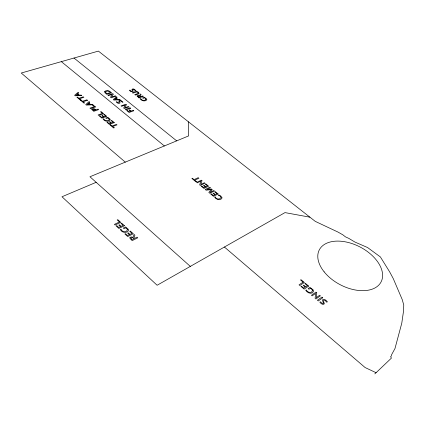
<?xml version="1.0" encoding="UTF-8"?>
<svg xmlns="http://www.w3.org/2000/svg" width="425" height="425" viewBox="0 0 425 425"><rect width="100%" height="100%" fill="white"/><g stroke="black" fill="none" stroke-linecap="round" stroke-linejoin="round"><path stroke-width="0.64" d="M374.834 373.899L391.43 358.094L390.58 356.681L391.398 355.964L391.59 354.721L394.974 348.548L401.779 323.175L403.553 310.914L403.75 305.012L402.252 299.641L393.284 278.657L389.661 271.878L380.386 256.934L367.54 247.52L354.923 242.053L348.861 238.42L345.467 236.852L342.832 234.802L337.875 232.018L315.244 221.361L98.393 51.101L21.25 73.031L125.285 162.132M96.167 182.309L61.986 196.754L157.117 285.26L284.989 212.606L309.857 217.175M376.088 372.704L365.128 367.551L224.405 247.026M74.008 58.034L176.673 140.866M61.338 61.636L164.374 145.956M190.32 266.395L89.946 176.758L188.626 135.915L188.445 121.821M127.495 229.596C126.873 232.693 121.704 232.146 120.976 229.187L120.238 229.542C121.704 232.518 126.321 233.649 128.403 230.759A3.06 2.051 14.5 0 0 128.329 229.309L125.572 226.95L123.308 228.044L124.02 228.692L125.843 227.805L127.495 229.596M132.818 89.702L133.137 91.322L132.403 91.789L130.533 91.354L129.434 90.302L130.018 90.105C130.836 92.018 133.19 91.428 131.936 89.409L132.733 88.926L133.763 89L136.021 90.61L135.394 90.828L133.854 89.431L132.818 89.702M138.353 92.974L137.599 93.643L134.762 94.616L135.347 95.083L138.577 93.946L139.145 93.357C138.146 90.567 134.268 91.651 132.387 92.724L132.898 93.133L136.685 91.97A0.935 0.505 14.5 0 1 137.434 92.129L138.353 92.974M119.696 101.219L119.988 102.914L119.223 103.408L117.3 102.962L116.184 101.867L116.795 101.66C117.624 103.679 120.041 103.004 118.793 100.922L119.627 100.412L121.067 100.603L122.99 102.154L122.336 102.382C121.996 101.442 120.567 100.316 119.696 101.219M109.326 119.313C108.502 121.608 104.465 120.95 103.689 118.745L103.047 118.979C104.46 121.279 108.078 122.219 110.091 120.206A2.64 1.509 13.2 0 0 110.054 119.138L107.716 117.3L105.735 118.007L106.335 118.511L107.929 117.938L109.326 119.313M105.427 92.028L106.797 93.723L110.495 92.496C109.315 91.083 106.67 90.44 105.427 92.028M104.577 91.699L105.007 92.793L106.882 94.361L111.573 92.799L109.177 91.04A2.635 1.44 13.2 0 0 107.461 90.599L105.698 90.833L104.577 91.699M312.497 290.562C311.838 293.824 307.153 292.427 306.303 289.887L305.713 290.291C307.179 292.883 312.003 294.945 313.533 291.391A3.108 2.029 27 0 0 313.098 289.823L309.974 287.342L308.168 288.591L308.98 289.271L310.436 288.262L311.87 289.34L312.497 290.562M316.737 292.793L316.237 297.681L319.669 295.242L320.381 295.832L315.934 298.998L315.116 298.318L315.626 293.425L312.178 295.853L311.467 295.258L315.929 292.124L316.737 292.793M129.891 237.74L130.071 238.563L132.18 240.619L137.769 237.803L137.047 237.155L134.693 238.335L134.018 237.718L134.922 235.222L134.034 234.419L133.126 237.267L131.091 236.916L129.891 237.74M323.356 303.083L323.17 303.546L322.447 303.625L320.439 301.787L319.86 302.202C320.737 303.434 322.936 305.357 324.344 303.822L323.42 300.709L323.664 300.225L324.971 300.289L326.756 302.244L327.372 301.793C326.373 300.459 324.009 298.281 322.41 299.917L323.356 303.083M137.078 95.954L138.943 97.952L143.422 96.39L142.843 95.928L140.951 96.581L140.399 96.146L141.111 94.557L140.393 93.983L139.682 95.806L138.04 95.476L137.078 95.954M91.848 109.161L92.028 109.783L93.744 111.313L98.664 109.608L98.074 109.119L96.124 109.793L93.723 108.598L91.848 109.161M131.017 238.016L131.155 238.76L132.058 239.657L134.103 238.632L132.547 237.633L131.017 238.016M222.004 197.885C220.777 201.11 215.99 199.575 214.625 197.12L215.241 196.812C216.968 201.572 224.984 197.466 218.344 195.245L218.902 194.969L220.846 196.106L222.004 197.885M137.987 96.193L138.837 97.32L140.473 96.751L139.214 96.018L137.987 96.193M201.955 180.737L200.807 184.445L204.388 182.734L204.972 183.218L200.334 185.438L199.665 184.88L200.823 181.167L197.232 182.872L196.642 182.389L201.291 180.189L201.955 180.737M92.831 109.406L93.681 110.638L95.598 109.974L94.254 109.188L92.831 109.406M145.956 99.37C144.712 101.187 141.546 100.443 140.664 98.542L140.075 98.749C141.467 100.789 144.803 101.835 146.71 99.944A2.497 1.365 14.8 0 0 146.614 98.967L144.335 97.251L142.529 97.883L143.119 98.35L144.574 97.84L145.632 98.589L145.956 99.37M126.31 104.741L124.823 107.732L128.424 106.457L128.934 106.872L124.27 108.529L123.686 108.051L125.178 105.06L121.566 106.324L121.056 105.91L125.726 104.274L126.31 104.741M113.199 94.116L111.658 97.017L115.271 95.795L115.77 96.204L111.09 97.787L110.511 97.32L112.067 94.419L108.439 95.63L107.939 95.227L112.63 93.659L113.199 94.116M211.071 189.593L208.85 192.467L209.812 193.263L214.434 190.984L213.833 190.496L210.072 192.35L212.218 189.571L211.549 189.019L206.752 189.593L210.508 187.765L209.865 187.234L205.238 189.481L206.093 190.193L211.071 189.593M115.834 98.313L114.522 99.572L117.247 99.461L115.834 98.313M117.002 97.198L116.158 98.005L117.911 99.429L119.659 99.354L120.206 99.801L113.884 100.066L113.3 99.593L116.37 96.688L117.002 97.198M88.416 103.275L86.998 104.577L89.829 104.454L88.416 103.275M89.675 102.127L88.767 102.956L90.52 104.422L92.337 104.343L92.884 104.794L86.312 105.087L85.728 104.603L89.043 101.596L89.675 102.127M77.329 94.021L75.889 95.29L78.715 95.179L77.329 94.021M78.604 92.905L77.679 93.713L79.401 95.152L81.218 95.083L81.754 95.529L75.193 95.784L74.625 95.306L77.982 92.39L78.604 92.905M322.718 297.782L318.277 300.964L317.443 300.268L321.884 297.091L322.718 297.782M308.662 286.067L304.178 289.149L300.964 286.45L301.442 286.126L303.838 288.134L305.283 287.146L303.275 285.467L303.748 285.143L305.75 286.822L307.376 285.712L304.815 283.576L305.293 283.257L308.662 286.067M303.078 282.126L299.051 284.851L299.864 285.531L304.364 282.482L300.99 279.671L300.512 279.99L303.078 282.126M218.121 194.012L213.509 196.318L210.752 194.039L211.246 193.795L213.302 195.495L214.784 194.751L213.063 193.333L213.547 193.093L215.268 194.512L216.936 193.683L214.742 191.877L215.225 191.638L218.121 194.012M129.386 234.685L127.585 235.577L125.471 233.649L124.876 233.941L127.713 236.534L133.307 233.755L130.326 231.051L129.737 231.343L131.994 233.394L129.976 234.398L128.201 232.783L127.617 233.07L129.386 234.685M124.477 225.744L118.867 228.453L116.067 225.893L116.668 225.611L118.756 227.513L120.557 226.642L118.809 225.053L119.398 224.772L121.146 226.36L123.17 225.383L120.944 223.359L121.534 223.077L124.477 225.744M205.275 186.915L203.782 187.637L201.758 185.964L201.264 186.203L203.979 188.445L208.611 186.203L205.758 183.86L205.27 184.094L207.432 185.874L205.758 186.681L204.064 185.284L203.58 185.518L205.275 186.915M119.43 221.983L114.405 224.379L115.111 225.022L120.727 222.344L117.783 219.672L117.194 219.953L119.43 221.983M196.462 181.592L195.962 181.826L191.877 178.452L192.376 178.218L194.071 179.621L198.231 177.677L198.911 178.234L194.756 180.184L196.462 181.592M114.176 127.787L113.65 127.978L109.974 124.897L110.495 124.706L112.025 125.986L116.402 124.371L117.013 124.881L112.641 126.501L114.176 127.787M114.267 122.597L109.368 124.392L106.967 122.384L107.488 122.193L109.278 123.691L110.856 123.112L109.358 121.863L109.873 121.672L111.371 122.926L113.14 122.278L111.228 120.684L111.748 120.498L114.267 122.597M133.758 110.776L129.094 112.46L126.73 110.532L127.224 110.351L128.993 111.791L130.555 111.228L129.072 110.022L129.561 109.847L131.043 111.052L133.153 110.293L133.758 110.776M130.618 108.237L125.954 109.905L125.354 109.416L130.023 107.753L130.618 108.237M103.381 116.87L101.798 117.433L100.034 115.951L99.508 116.137L101.883 118.123L106.792 116.37L104.3 114.298L103.78 114.479L105.671 116.057L103.897 116.689L102.414 115.451L101.899 115.632L103.381 116.87M102.494 113.411L98.101 114.957L98.701 115.462L103.615 113.725L101.118 111.647L100.598 111.828L102.494 113.411M95.466 106.946L90.541 108.63L89.951 108.136L94.355 106.632L92.48 105.071L93.001 104.895L95.466 106.946M87.465 100.284L83.061 101.75L84.522 102.978L83.996 103.153L80.49 100.215L81.016 100.045L82.477 101.262L86.881 99.801L87.465 100.284M80.92 99.96L80.394 100.135L76.909 97.219L77.435 97.043L78.885 98.26L83.295 96.815L83.874 97.298L79.464 98.743L80.92 99.96M324.147 271.841A34.797 21.314 27.4 0 0 379.923 283.762A34.797 21.314 27.4 0 0 346.508 242.069A34.797 21.314 27.4 0 0 324.147 271.841"/></g></svg>
